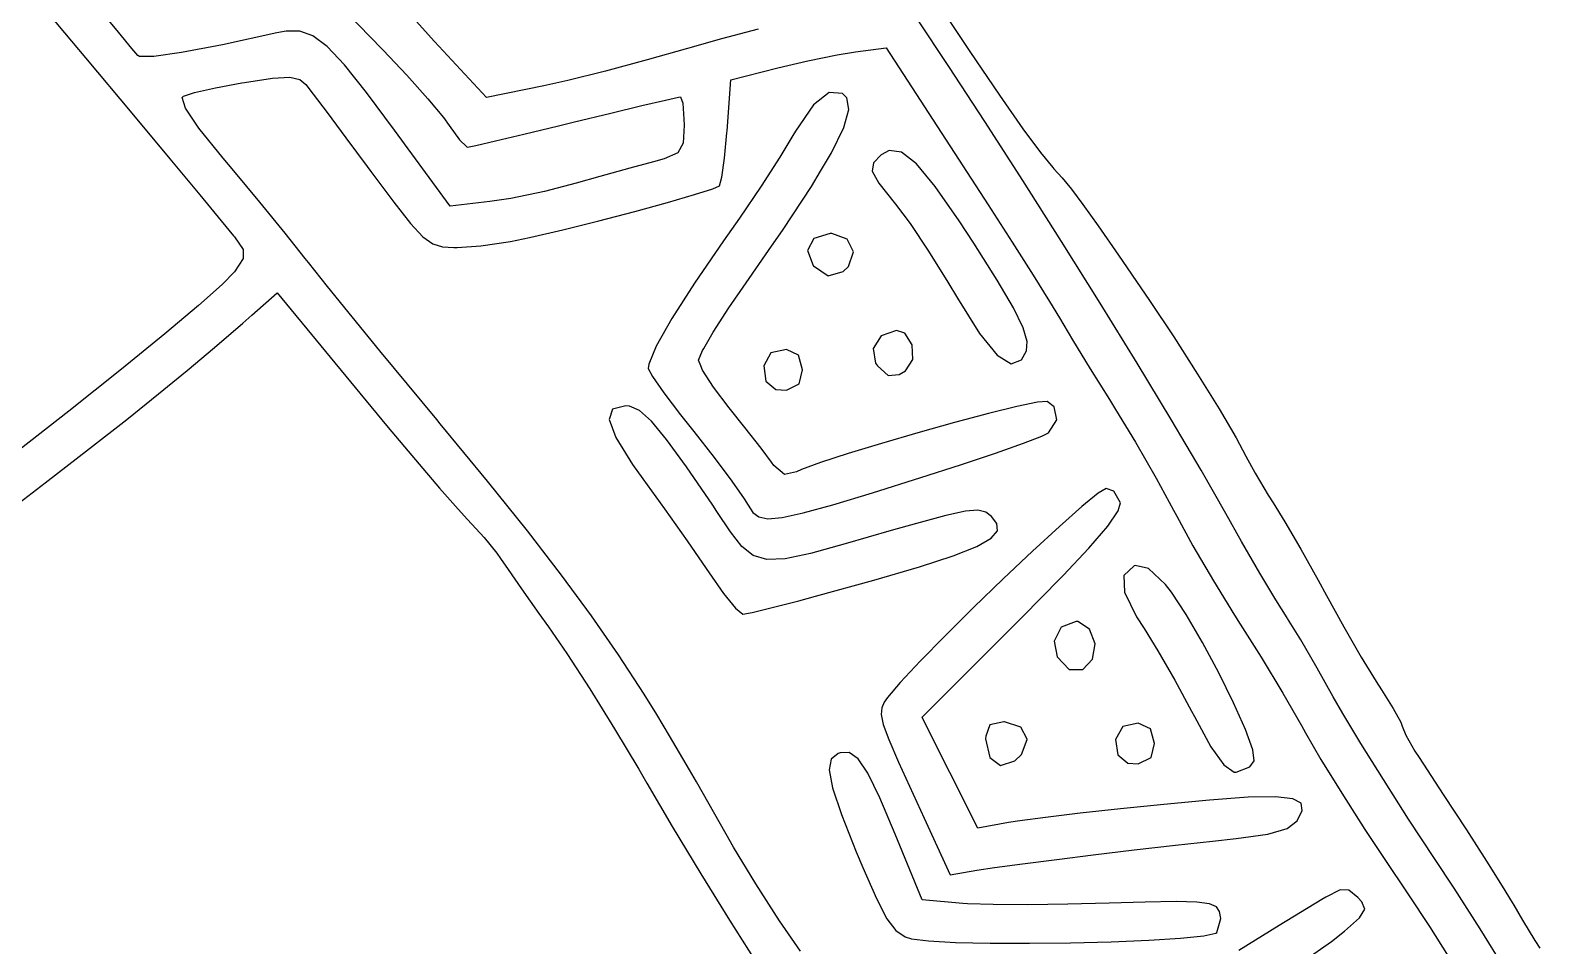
# Model space of a CAD drawing. Header units: inches. Extents: x -2.16 to 7.19, y -6.87 to -1.22.
# Drawn here: x 1.267 to 1.793, y -5.564 to -5.246 of the extents above; entities that cross this region are included whole.
import ezdxf

# ---------------------------------------------------------------- set-up
doc = ezdxf.new("R2010")
doc.units = ezdxf.units.IN
doc.header["$MEASUREMENT"] = 0
doc.layers.add('Front', color=13, linetype='CONTINUOUS', true_color=0xc83434)

msp = doc.modelspace()

# ---------------------------------------------------------------- linework, layer by layer
at = {"layer": 'Front', "linetype": 'CONTINUOUS'}
for p, q in [((1.26771, -5.23315), (1.28642, -5.25553)), ((1.58144, -5.23405), (1.59422, -5.25326)), ((1.29783, -5.24652), (1.29117, -5.23842)), ((1.37869, -5.24107), (1.38508, -5.24785)), ((1.40793, -5.24982), (1.40049, -5.2416)), ((1.58696, -5.25853), (1.57566, -5.24163)), ((1.30251, -5.25219), (1.29783, -5.24652)), ((1.35296, -5.24684), (1.3341, -5.25094)), ((1.3562, -5.24623), (1.35296, -5.24684)), ((1.36099, -5.24621), (1.3562, -5.24623)), ((1.36557, -5.24783), (1.36099, -5.24621)), ((1.37056, -5.25159), (1.36557, -5.24783)), ((1.38508, -5.24785), (1.38997, -5.25285)), ((1.42604, -5.26934), (1.40793, -5.24982)), ((1.50782, -5.2489), (1.49592, -5.25227)), ((1.52058, -5.24555), (1.50782, -5.2489)), ((1.28642, -5.25553), (1.30248, -5.27475)), ((1.30461, -5.25471), (1.30251, -5.25219)), ((1.30519, -5.25501), (1.30461, -5.25471)), ((1.31015, -5.25503), (1.30519, -5.25501)), ((1.31981, -5.25367), (1.31015, -5.25503)), ((1.3341, -5.25094), (1.31981, -5.25367)), ((1.37655, -5.25798), (1.37056, -5.25159)), ((1.38997, -5.25285), (1.39821, -5.26151)), ((1.49592, -5.25227), (1.48197, -5.25622)), ((1.53785, -5.25653), (1.54809, -5.25446)), ((1.54809, -5.25446), (1.55446, -5.2534)), ((1.55446, -5.2534), (1.56507, -5.25198)), ((1.56507, -5.25198), (1.59179, -5.29302)), ((1.59422, -5.25326), (1.60456, -5.26852)), ((1.38416, -5.26752), (1.37655, -5.25798)), ((1.46747, -5.26008), (1.4543, -5.26335)), ((1.48197, -5.25622), (1.46747, -5.26008)), ((1.511, -5.26309), (1.52743, -5.25896)), ((1.52743, -5.25896), (1.53785, -5.25653)), ((1.59944, -5.27759), (1.58696, -5.25853)), ((1.32429, -5.26757), (1.33158, -5.26595)), ((1.33158, -5.26595), (1.34081, -5.26424)), ((1.34081, -5.26424), (1.34179, -5.26408)), ((1.34179, -5.26408), (1.35148, -5.26262)), ((1.35148, -5.26262), (1.35748, -5.26225)), ((1.35748, -5.26225), (1.36097, -5.26299)), ((1.36097, -5.26299), (1.36304, -5.26475)), ((1.36304, -5.26475), (1.3656, -5.26809)), ((1.39821, -5.26151), (1.40557, -5.26972)), ((1.44594, -5.26523), (1.42604, -5.26934)), ((1.4543, -5.26335), (1.44594, -5.26523)), ((1.50975, -5.28087), (1.511, -5.26309)), ((1.32002, -5.26928), (1.32044, -5.26877)), ((1.32114, -5.27299), (1.32002, -5.26928)), ((1.32044, -5.26877), (1.32429, -5.26757)), ((1.3656, -5.26809), (1.37046, -5.27456)), ((1.39397, -5.28069), (1.38416, -5.26752)), ((1.40557, -5.26972), (1.41102, -5.27629)), ((1.48011, -5.2721), (1.48826, -5.27018)), ((1.48826, -5.27018), (1.49284, -5.26916)), ((1.49284, -5.26916), (1.49349, -5.26905)), ((1.49349, -5.26905), (1.49428, -5.27127)), ((1.49428, -5.27127), (1.49472, -5.2768)), ((1.54526, -5.26754), (1.53981, -5.27185)), ((1.54998, -5.26794), (1.54526, -5.26754)), ((1.55144, -5.26941), (1.54998, -5.26794)), ((1.55208, -5.27344), (1.55144, -5.26941)), ((1.60456, -5.26852), (1.61269, -5.28014)), ((1.30248, -5.27475), (1.31577, -5.29068)), ((1.32588, -5.28001), (1.32114, -5.27299)), ((1.37046, -5.27456), (1.37698, -5.28327)), ((1.41102, -5.27629), (1.41295, -5.27898)), ((1.45661, -5.27779), (1.46926, -5.2747)), ((1.46926, -5.2747), (1.48011, -5.2721)), ((1.53981, -5.27185), (1.53352, -5.28096)), ((1.55034, -5.27971), (1.55208, -5.27344)), ((1.33426, -5.29036), (1.32588, -5.28001)), ((1.41335, -5.30711), (1.39397, -5.28069)), ((1.41295, -5.27898), (1.41653, -5.28398)), ((1.43898, -5.28207), (1.45102, -5.27916)), ((1.45102, -5.27916), (1.45661, -5.27779)), ((1.49475, -5.27895), (1.49444, -5.28519)), ((1.49472, -5.2768), (1.49475, -5.27895)), ((1.50888, -5.29041), (1.5097, -5.28156)), ((1.5097, -5.28156), (1.50975, -5.28087)), ((1.53352, -5.28096), (1.53264, -5.2825)), ((1.54607, -5.28857), (1.55034, -5.27971)), ((1.61266, -5.29811), (1.59944, -5.27759)), ((1.61269, -5.28014), (1.61881, -5.28841)), ((1.37698, -5.28327), (1.38449, -5.29335)), ((1.41653, -5.28398), (1.41912, -5.28648)), ((1.41912, -5.28648), (1.41937, -5.28654)), ((1.41937, -5.28654), (1.42226, -5.28597)), ((1.42226, -5.28597), (1.42909, -5.28441)), ((1.42909, -5.28441), (1.43898, -5.28207)), ((1.49444, -5.28519), (1.49258, -5.28854)), ((1.53264, -5.2825), (1.52807, -5.29004)), ((1.31577, -5.29068), (1.32618, -5.3032)), ((1.33797, -5.29477), (1.33426, -5.29036)), ((1.48413, -5.29162), (1.47589, -5.29385)), ((1.48785, -5.29061), (1.48413, -5.29162)), ((1.49258, -5.28854), (1.48785, -5.29061)), ((1.50794, -5.29704), (1.50888, -5.29041)), ((1.52807, -5.29004), (1.52155, -5.30012)), ((1.5423, -5.2949), (1.54607, -5.28857)), ((1.56066, -5.29197), (1.56029, -5.2949)), ((1.56334, -5.28918), (1.56066, -5.29197)), ((1.56616, -5.28768), (1.56334, -5.28918)), ((1.57046, -5.28831), (1.56616, -5.28768)), ((1.57567, -5.29237), (1.57046, -5.28831)), ((1.58222, -5.3002), (1.57567, -5.29237)), ((1.61881, -5.28841), (1.62313, -5.29363)), ((1.34708, -5.30573), (1.33797, -5.29477)), ((1.38449, -5.29335), (1.38572, -5.29501)), ((1.38572, -5.29501), (1.39376, -5.30576)), ((1.46545, -5.29678), (1.45725, -5.29913)), ((1.47589, -5.29385), (1.46545, -5.29678)), ((1.50708, -5.30006), (1.50794, -5.29704)), ((1.53909, -5.30031), (1.5423, -5.2949)), ((1.56029, -5.2949), (1.5626, -5.29914)), ((1.59179, -5.29302), (1.6006, -5.30662)), ((1.62313, -5.29363), (1.62352, -5.29405)), ((1.62352, -5.29405), (1.6264, -5.29724)), ((1.6264, -5.29724), (1.62961, -5.30118)), ((1.44614, -5.30198), (1.43442, -5.30438)), ((1.45725, -5.29913), (1.44614, -5.30198)), ((1.49838, -5.30309), (1.50475, -5.30106)), ((1.50475, -5.30106), (1.50708, -5.30006)), ((1.52155, -5.30012), (1.51403, -5.31127)), ((1.52925, -5.31526), (1.53909, -5.30031)), ((1.5626, -5.29914), (1.56791, -5.30583)), ((1.59053, -5.31218), (1.58222, -5.3002)), ((1.62619, -5.31942), (1.61266, -5.29811)), ((1.62961, -5.30118), (1.63362, -5.30654)), ((1.32618, -5.3032), (1.3336, -5.31216)), ((1.35588, -5.31651), (1.34708, -5.30573)), ((1.39376, -5.30576), (1.39954, -5.31312)), ((1.42718, -5.30549), (1.41335, -5.30711)), ((1.43442, -5.30438), (1.42718, -5.30549)), ((1.47758, -5.3089), (1.48899, -5.30579)), ((1.48899, -5.30579), (1.49838, -5.30309)), ((1.56791, -5.30583), (1.56838, -5.3064)), ((1.56838, -5.3064), (1.57345, -5.31317)), ((1.6006, -5.30662), (1.60895, -5.31962)), ((1.63362, -5.30654), (1.63892, -5.31398)), ((1.3336, -5.31216), (1.33794, -5.31744)), ((1.39954, -5.31312), (1.4038, -5.31774)), ((1.4526, -5.31529), (1.46512, -5.31216)), ((1.46512, -5.31216), (1.47758, -5.3089)), ((1.51403, -5.31127), (1.50853, -5.31915)), ((1.57345, -5.31317), (1.57989, -5.32275)), ((1.5956, -5.31992), (1.59053, -5.31218)), ((1.33794, -5.31744), (1.33823, -5.3178)), ((1.33823, -5.3178), (1.34132, -5.32214)), ((1.36289, -5.3253), (1.35588, -5.31651)), ((1.4038, -5.31774), (1.40726, -5.32025)), ((1.43437, -5.31936), (1.441, -5.31803)), ((1.441, -5.31803), (1.4526, -5.31529)), ((1.52419, -5.32253), (1.52925, -5.31526)), ((1.54, -5.31829), (1.53777, -5.32253)), ((1.54566, -5.31655), (1.54, -5.31829)), ((1.54618, -5.31656), (1.54566, -5.31655)), ((1.55154, -5.3186), (1.54618, -5.31656)), ((1.55377, -5.323), (1.55154, -5.3186)), ((1.63892, -5.31398), (1.64599, -5.32415)), ((1.34132, -5.32214), (1.3413, -5.32534)), ((1.40726, -5.32025), (1.41063, -5.32129)), ((1.41063, -5.32129), (1.41465, -5.3215)), ((1.41465, -5.3215), (1.41572, -5.3215)), ((1.41572, -5.3215), (1.42403, -5.32088)), ((1.42403, -5.32088), (1.43437, -5.31936)), ((1.50853, -5.31915), (1.49841, -5.33386)), ((1.51638, -5.33375), (1.52419, -5.32253)), ((1.53777, -5.32253), (1.53974, -5.32778)), ((1.55199, -5.32811), (1.55377, -5.323)), ((1.57989, -5.32275), (1.58665, -5.33356)), ((1.60377, -5.33279), (1.5956, -5.31992)), ((1.60895, -5.31962), (1.61626, -5.33111)), ((1.63961, -5.34084), (1.62619, -5.31942)), ((1.3413, -5.32534), (1.33823, -5.32989)), ((1.36403, -5.32675), (1.36289, -5.3253)), ((1.37065, -5.33502), (1.36403, -5.32675)), ((1.53974, -5.32778), (1.53978, -5.32783)), ((1.53978, -5.32783), (1.54496, -5.33128)), ((1.5502, -5.32986), (1.55199, -5.32811)), ((1.64599, -5.32415), (1.6553, -5.33771)), ((1.33391, -5.3344), (1.32577, -5.34168)), ((1.33823, -5.32989), (1.33391, -5.3344)), ((1.49841, -5.33386), (1.49051, -5.34623)), ((1.5104, -5.34241), (1.51638, -5.33375)), ((1.54496, -5.33128), (1.5502, -5.32986)), ((1.58665, -5.33356), (1.58994, -5.33914)), ((1.60941, -5.34243), (1.60377, -5.33279)), ((1.61626, -5.33111), (1.62196, -5.34021)), ((1.34427, -5.34503), (1.35315, -5.33726)), ((1.35315, -5.33726), (1.38183, -5.37212)), ((1.37926, -5.34564), (1.37065, -5.33502)), ((1.58994, -5.33914), (1.59757, -5.35135)), ((1.6553, -5.33771), (1.6568, -5.33992)), ((1.32577, -5.34168), (1.31402, -5.35156)), ((1.50488, -5.35093), (1.5104, -5.34241)), ((1.61281, -5.34938), (1.60941, -5.34243)), ((1.62196, -5.34021), (1.62544, -5.34593)), ((1.65247, -5.3617), (1.63961, -5.34084)), ((1.6568, -5.33992), (1.66525, -5.35256)), ((1.33131, -5.35624), (1.34114, -5.34776)), ((1.34114, -5.34776), (1.34427, -5.34503)), ((1.38888, -5.35739), (1.37926, -5.34564)), ((1.49051, -5.34623), (1.48511, -5.3558)), ((1.61425, -5.35418), (1.61281, -5.34938)), ((1.62544, -5.34593), (1.63003, -5.35361)), ((1.31402, -5.35156), (1.29888, -5.36386)), ((1.50159, -5.35656), (1.50488, -5.35093)), ((1.56333, -5.35216), (1.56056, -5.35656)), ((1.56878, -5.3503), (1.56333, -5.35216)), ((1.57162, -5.35133), (1.56878, -5.3503)), ((1.57414, -5.35537), (1.57162, -5.35133)), ((1.57437, -5.36045), (1.57414, -5.35537)), ((1.59757, -5.35135), (1.60374, -5.35893)), ((1.61402, -5.35737), (1.61425, -5.35418)), ((1.63003, -5.35361), (1.63619, -5.36371)), ((1.66525, -5.35256), (1.67356, -5.3655)), ((1.32177, -5.36428), (1.33131, -5.35624)), ((1.39398, -5.36356), (1.38888, -5.35739)), ((1.48511, -5.3558), (1.48247, -5.36212)), ((1.49975, -5.36066), (1.50113, -5.35733)), ((1.50055, -5.3626), (1.49975, -5.36066)), ((1.50113, -5.35733), (1.50159, -5.35656)), ((1.52503, -5.35816), (1.52251, -5.3626)), ((1.53037, -5.357), (1.52503, -5.35816)), ((1.53463, -5.3589), (1.53037, -5.357)), ((1.536, -5.36405), (1.53463, -5.3589)), ((1.56056, -5.35656), (1.56145, -5.36171)), ((1.57185, -5.36435), (1.57437, -5.36045)), ((1.60374, -5.35893), (1.60859, -5.36197)), ((1.60859, -5.36197), (1.61223, -5.36057)), ((1.61223, -5.36057), (1.61402, -5.35737)), ((1.29888, -5.36386), (1.28058, -5.37841)), ((1.31182, -5.37243), (1.32177, -5.36428)), ((1.39852, -5.36905), (1.39398, -5.36356)), ((1.48247, -5.36212), (1.48225, -5.36356)), ((1.48225, -5.36356), (1.48373, -5.36633)), ((1.50118, -5.36412), (1.50055, -5.3626)), ((1.50504, -5.37012), (1.50118, -5.36412)), ((1.52251, -5.3626), (1.52323, -5.36797)), ((1.53484, -5.36894), (1.536, -5.36405)), ((1.56145, -5.36171), (1.56208, -5.36259)), ((1.56208, -5.36259), (1.56588, -5.36606)), ((1.56588, -5.36606), (1.56967, -5.36561)), ((1.56967, -5.36561), (1.57185, -5.36435)), ((1.63619, -5.36371), (1.64283, -5.37441)), ((1.66435, -5.3813), (1.65247, -5.3617)), ((1.67356, -5.3655), (1.68102, -5.37759)), ((1.40866, -5.38128), (1.39852, -5.36905)), ((1.48373, -5.36633), (1.48771, -5.37202)), ((1.51048, -5.37728), (1.50504, -5.37012)), ((1.52323, -5.36797), (1.52673, -5.37091)), ((1.52673, -5.37091), (1.53037, -5.3711)), ((1.53037, -5.3711), (1.53484, -5.36894)), ((1.30074, -5.38128), (1.31182, -5.37243)), ((1.38183, -5.37212), (1.39175, -5.3841)), ((1.48771, -5.37202), (1.49352, -5.37972)), ((1.6178, -5.37528), (1.61067, -5.37678)), ((1.62113, -5.375), (1.6178, -5.37528)), ((1.62366, -5.37692), (1.62113, -5.375)), ((1.64283, -5.37441), (1.64495, -5.3778)), ((1.28058, -5.37841), (1.25931, -5.39504)), ((1.2878, -5.3914), (1.30074, -5.38128)), ((1.40989, -5.38277), (1.40866, -5.38128)), ((1.46989, -5.37768), (1.46873, -5.38128)), ((1.46873, -5.38128), (1.47103, -5.38762)), ((1.47445, -5.37655), (1.46989, -5.37768)), ((1.47581, -5.37668), (1.47445, -5.37655)), ((1.47923, -5.37821), (1.47581, -5.37668)), ((1.48337, -5.38189), (1.47923, -5.37821)), ((1.49352, -5.37972), (1.49811, -5.38553)), ((1.51597, -5.38412), (1.51048, -5.37728)), ((1.6007, -5.37924), (1.58887, -5.38238)), ((1.61067, -5.37678), (1.6007, -5.37924)), ((1.62163, -5.38598), (1.6245, -5.38143)), ((1.6245, -5.38143), (1.62366, -5.37692)), ((1.64495, -5.3778), (1.65192, -5.38926)), ((1.67481, -5.39898), (1.66435, -5.3813)), ((1.68102, -5.37759), (1.68694, -5.3877)), ((1.39175, -5.3841), (1.40126, -5.39539)), ((1.42629, -5.40276), (1.40989, -5.38277)), ((1.48869, -5.38824), (1.48337, -5.38189)), ((1.49811, -5.38553), (1.5052, -5.39457)), ((1.52155, -5.39127), (1.51597, -5.38412)), ((1.57614, -5.38593), (1.56348, -5.38962)), ((1.58887, -5.38238), (1.57614, -5.38593)), ((1.61937, -5.38709), (1.62163, -5.38598)), ((1.2723, -5.40337), (1.2878, -5.3914)), ((1.47103, -5.38762), (1.47687, -5.397)), ((1.49566, -5.39781), (1.48869, -5.38824)), ((1.52524, -5.39621), (1.52155, -5.39127)), ((1.56348, -5.38962), (1.55186, -5.39317)), ((1.60314, -5.39303), (1.61289, -5.38959)), ((1.61289, -5.38959), (1.61937, -5.38709)), ((1.65192, -5.38926), (1.65912, -5.4017)), ((1.68694, -5.3877), (1.6903, -5.39405)), ((1.40126, -5.39539), (1.40962, -5.40516)), ((1.47687, -5.397), (1.48042, -5.40195)), ((1.5052, -5.39457), (1.51136, -5.40276)), ((1.52605, -5.39733), (1.52524, -5.39621)), ((1.52975, -5.40041), (1.52605, -5.39733)), ((1.54224, -5.39631), (1.53561, -5.39877)), ((1.55186, -5.39317), (1.54224, -5.39631)), ((1.57725, -5.40151), (1.59098, -5.3971)), ((1.59098, -5.3971), (1.60314, -5.39303)), ((1.6903, -5.39405), (1.69354, -5.40003)), ((1.4402, -5.4201), (1.42629, -5.40276)), ((1.48042, -5.40195), (1.488, -5.41242)), ((1.50475, -5.41112), (1.49566, -5.39781)), ((1.51136, -5.40276), (1.5157, -5.40894)), ((1.53389, -5.39955), (1.52975, -5.40041)), ((1.53561, -5.39877), (1.53389, -5.39955)), ((1.56039, -5.40678), (1.57725, -5.40151)), ((1.65912, -5.4017), (1.6652, -5.41281)), ((1.68343, -5.41405), (1.67481, -5.39898)), ((1.69354, -5.40003), (1.6981, -5.40759)), ((1.2535, -5.41776), (1.2723, -5.40337)), ((1.40962, -5.40516), (1.41611, -5.41256)), ((1.54653, -5.41098), (1.56039, -5.40678)), ((1.63891, -5.40698), (1.63325, -5.4116)), ((1.64175, -5.4053), (1.63891, -5.40698)), ((1.64433, -5.40621), (1.64175, -5.4053)), ((1.6467, -5.4103), (1.64433, -5.40621)), ((1.6981, -5.40759), (1.69984, -5.4103)), ((1.41611, -5.41256), (1.41941, -5.41614)), ((1.488, -5.41242), (1.49583, -5.4235)), ((1.50619, -5.41328), (1.50475, -5.41112)), ((1.51093, -5.4204), (1.50619, -5.41328)), ((1.5157, -5.40894), (1.51708, -5.41117)), ((1.51708, -5.41117), (1.51865, -5.41362)), ((1.53625, -5.41382), (1.54653, -5.41098)), ((1.59269, -5.41322), (1.58585, -5.41471)), ((1.59705, -5.41286), (1.59269, -5.41322)), ((1.59981, -5.41351), (1.59705, -5.41286)), ((1.63325, -5.4116), (1.62542, -5.41853)), ((1.6423, -5.41837), (1.64587, -5.41314)), ((1.64587, -5.41314), (1.6467, -5.4103)), ((1.6652, -5.41281), (1.66632, -5.41497)), ((1.69984, -5.4103), (1.70394, -5.41697)), ((1.41941, -5.41614), (1.42514, -5.42236)), ((1.51865, -5.41362), (1.52074, -5.41521)), ((1.52074, -5.41521), (1.52397, -5.41584)), ((1.52397, -5.41584), (1.52893, -5.41541)), ((1.52893, -5.41541), (1.53625, -5.41382)), ((1.57566, -5.41746), (1.56692, -5.41995)), ((1.58585, -5.41471), (1.57566, -5.41746)), ((1.60183, -5.41505), (1.59981, -5.41351)), ((1.60366, -5.41745), (1.60183, -5.41505)), ((1.60386, -5.42003), (1.60366, -5.41745)), ((1.62542, -5.41853), (1.61608, -5.42712)), ((1.63571, -5.42609), (1.6423, -5.41837)), ((1.66632, -5.41497), (1.67193, -5.42528)), ((1.68889, -5.42371), (1.68343, -5.41405)), ((1.70394, -5.41697), (1.70947, -5.42647)), ((1.42514, -5.42236), (1.4296, -5.42777)), ((1.45212, -5.43548), (1.4402, -5.4201)), ((1.49583, -5.4235), (1.50241, -5.43311)), ((1.51488, -5.42549), (1.51093, -5.4204)), ((1.56692, -5.41995), (1.55083, -5.4246)), ((1.59669, -5.42549), (1.60167, -5.42265)), ((1.60167, -5.42265), (1.60386, -5.42003)), ((1.69525, -5.43473), (1.68889, -5.42371)), ((1.4296, -5.42777), (1.43091, -5.42965)), ((1.51883, -5.42868), (1.51488, -5.42549)), ((1.52359, -5.43007), (1.51883, -5.42868)), ((1.53879, -5.42791), (1.52998, -5.42977)), ((1.55083, -5.4246), (1.53879, -5.42791)), ((1.57668, -5.43258), (1.5885, -5.42874)), ((1.5885, -5.42874), (1.59669, -5.42549)), ((1.61608, -5.42712), (1.6059, -5.43675)), ((1.62678, -5.43558), (1.63571, -5.42609)), ((1.67193, -5.42528), (1.67906, -5.4375)), ((1.70947, -5.42647), (1.7155, -5.43723)), ((1.43091, -5.42965), (1.43347, -5.43352)), ((1.43347, -5.43352), (1.43818, -5.44027)), ((1.50241, -5.43311), (1.50345, -5.43467)), ((1.52998, -5.42977), (1.52359, -5.43007)), ((1.56082, -5.43721), (1.57668, -5.43258)), ((1.65144, -5.43228), (1.64787, -5.43558)), ((1.6518, -5.43216), (1.65144, -5.43228)), ((1.65646, -5.43317), (1.6518, -5.43216)), ((1.66233, -5.43872), (1.65646, -5.43317)), ((1.46254, -5.44959), (1.45212, -5.43548)), ((1.50345, -5.43467), (1.50851, -5.44186)), ((1.54051, -5.44281), (1.56082, -5.43721)), ((1.6059, -5.43675), (1.59554, -5.44676)), ((1.61251, -5.45008), (1.62586, -5.43656)), ((1.62586, -5.43656), (1.62678, -5.43558)), ((1.64787, -5.43558), (1.64814, -5.4414)), ((1.66441, -5.4414), (1.66233, -5.43872)), ((1.67906, -5.4375), (1.6864, -5.44941)), ((1.70079, -5.44404), (1.69525, -5.43473)), ((1.7155, -5.43723), (1.7184, -5.44253)), ((1.43818, -5.44027), (1.44423, -5.44876)), ((1.50851, -5.44186), (1.51273, -5.44701)), ((1.52542, -5.44677), (1.53477, -5.44435)), ((1.53477, -5.44435), (1.54051, -5.44281)), ((1.64814, -5.4414), (1.65229, -5.44999)), ((1.66955, -5.44918), (1.66441, -5.4414)), ((1.70471, -5.4503), (1.70079, -5.44404)), ((1.7184, -5.44253), (1.72443, -5.45343)), ((1.44423, -5.44876), (1.44759, -5.4534)), ((1.47196, -5.46314), (1.46254, -5.44959)), ((1.51273, -5.44701), (1.51521, -5.44905)), ((1.51521, -5.44905), (1.51524, -5.44905)), ((1.51524, -5.44905), (1.51852, -5.44843)), ((1.51852, -5.44843), (1.52542, -5.44677)), ((1.59554, -5.44676), (1.58567, -5.45653)), ((1.60412, -5.45845), (1.61251, -5.45008)), ((1.65229, -5.44999), (1.65491, -5.45405)), ((1.67521, -5.45887), (1.66955, -5.44918)), ((1.6864, -5.44941), (1.68837, -5.45247)), ((1.44759, -5.4534), (1.454, -5.46271)), ((1.62603, -5.45357), (1.62361, -5.45845)), ((1.63122, -5.45155), (1.62603, -5.45357)), ((1.63191, -5.4516), (1.63122, -5.45155)), ((1.63589, -5.45423), (1.63191, -5.4516)), ((1.63787, -5.45932), (1.63589, -5.45423)), ((1.65491, -5.45405), (1.65976, -5.4618)), ((1.68837, -5.45247), (1.69565, -5.46397)), ((1.70489, -5.45057), (1.70471, -5.4503)), ((1.70952, -5.45803), (1.70489, -5.45057)), ((1.72443, -5.45343), (1.73052, -5.46396)), ((1.58567, -5.45653), (1.57694, -5.46541)), ((1.57761, -5.48487), (1.60412, -5.45845)), ((1.62361, -5.45845), (1.62467, -5.46389)), ((1.63692, -5.46474), (1.63787, -5.45932)), ((1.68089, -5.46945), (1.67521, -5.45887)), ((1.71522, -5.46778), (1.70952, -5.45803)), ((1.454, -5.46271), (1.46196, -5.475)), ((1.48086, -5.47682), (1.47196, -5.46314)), ((1.57694, -5.46541), (1.57002, -5.47278)), ((1.62467, -5.46389), (1.62889, -5.46833)), ((1.63357, -5.46826), (1.63692, -5.46474)), ((1.65976, -5.4618), (1.66566, -5.47205)), ((1.69565, -5.46397), (1.70322, -5.47648)), ((1.73052, -5.46396), (1.73569, -5.47249)), ((1.62889, -5.46833), (1.63357, -5.46826)), ((1.68605, -5.47989), (1.68089, -5.46945)), ((1.72078, -5.4778), (1.71522, -5.46778)), ((1.46196, -5.475), (1.4706, -5.4889)), ((1.57002, -5.47278), (1.56558, -5.47798)), ((1.66566, -5.47205), (1.67146, -5.48281)), ((1.73569, -5.47249), (1.73758, -5.47539)), ((1.73758, -5.47539), (1.74168, -5.48183)), ((1.48525, -5.48398), (1.48086, -5.47682)), ((1.56358, -5.48163), (1.56338, -5.48398)), ((1.56447, -5.47962), (1.56358, -5.48163)), ((1.56558, -5.47798), (1.56447, -5.47962)), ((1.69018, -5.48916), (1.68605, -5.47989)), ((1.70322, -5.47648), (1.70973, -5.48773)), ((1.72409, -5.48362), (1.72078, -5.4778)), ((1.48974, -5.49132), (1.48525, -5.48398)), ((1.56338, -5.48398), (1.56411, -5.48741)), ((1.58139, -5.49238), (1.57761, -5.48487)), ((1.60608, -5.48655), (1.60125, -5.48758)), ((1.60636, -5.48655), (1.60608, -5.48655)), ((1.61204, -5.48836), (1.60636, -5.48655)), ((1.67146, -5.48281), (1.67242, -5.48467)), ((1.67242, -5.48467), (1.6782, -5.4952)), ((1.73035, -5.49401), (1.72409, -5.48362)), ((1.74168, -5.48183), (1.74428, -5.4866)), ((1.74428, -5.4866), (1.74475, -5.48803)), ((1.4706, -5.4889), (1.47906, -5.50301)), ((1.4967, -5.50323), (1.48974, -5.49132)), ((1.56411, -5.48741), (1.56604, -5.49267)), ((1.59977, -5.49153), (1.59975, -5.49238)), ((1.60125, -5.48758), (1.59977, -5.49153)), ((1.61425, -5.49259), (1.61204, -5.48836)), ((1.64753, -5.48816), (1.64501, -5.4926)), ((1.65287, -5.487), (1.64753, -5.48816)), ((1.65713, -5.4889), (1.65287, -5.487)), ((1.6585, -5.49405), (1.65713, -5.4889)), ((1.69276, -5.49621), (1.69018, -5.48916)), ((1.70973, -5.48773), (1.71115, -5.4903)), ((1.71115, -5.4903), (1.71651, -5.49959)), ((1.74475, -5.48803), (1.74603, -5.49119)), ((1.74603, -5.49119), (1.74921, -5.49671)), ((1.54909, -5.49725), (1.54839, -5.49749)), ((1.55226, -5.49717), (1.54909, -5.49725)), ((1.55534, -5.49935), (1.55226, -5.49717)), ((1.56604, -5.49267), (1.56941, -5.50052)), ((1.58731, -5.50416), (1.58139, -5.49238)), ((1.59975, -5.49238), (1.60124, -5.49895)), ((1.61223, -5.49783), (1.61425, -5.4926)), ((1.61425, -5.4926), (1.61425, -5.49259)), ((1.64501, -5.4926), (1.64573, -5.49797)), ((1.65734, -5.49894), (1.6585, -5.49405)), ((1.6782, -5.4952), (1.6827, -5.50147)), ((1.69326, -5.50003), (1.69276, -5.49621)), ((1.73822, -5.5066), (1.73035, -5.49401)), ((1.74921, -5.49671), (1.75063, -5.49891)), ((1.54601, -5.49944), (1.54531, -5.50323)), ((1.54839, -5.49749), (1.54601, -5.49944)), ((1.55874, -5.50441), (1.55534, -5.49935)), ((1.56941, -5.50052), (1.5745, -5.51171)), ((1.60124, -5.49895), (1.60497, -5.50169)), ((1.60497, -5.50169), (1.60987, -5.50012)), ((1.60987, -5.50012), (1.61223, -5.49783)), ((1.64573, -5.49797), (1.64923, -5.50091)), ((1.64923, -5.50091), (1.65287, -5.5011)), ((1.65287, -5.5011), (1.65734, -5.49894)), ((1.6827, -5.50147), (1.68628, -5.50396)), ((1.68701, -5.50405), (1.69171, -5.50217)), ((1.69171, -5.50217), (1.69326, -5.50003)), ((1.71651, -5.49959), (1.72372, -5.51136)), ((1.75063, -5.49891), (1.7591, -5.51177)), ((1.47906, -5.50301), (1.48184, -5.5078)), ((1.48184, -5.5078), (1.49068, -5.52286)), ((1.4991, -5.50735), (1.4967, -5.50323)), ((1.50943, -5.52559), (1.4991, -5.50735)), ((1.54531, -5.50323), (1.54644, -5.50947)), ((1.56292, -5.51297), (1.55874, -5.50441)), ((1.59701, -5.52345), (1.58731, -5.50416)), ((1.68628, -5.50396), (1.68701, -5.50405)), ((1.74702, -5.52031), (1.73822, -5.5066)), ((1.54644, -5.50947), (1.54952, -5.51875)), ((1.56831, -5.52563), (1.56292, -5.51297)), ((1.5745, -5.51171), (1.57832, -5.51999)), ((1.6912, -5.51276), (1.67768, -5.51373)), ((1.7007, -5.51257), (1.6912, -5.51276)), ((1.70666, -5.51325), (1.7007, -5.51257)), ((1.72372, -5.51136), (1.73178, -5.52398)), ((1.7591, -5.51177), (1.76711, -5.52408)), ((1.63265, -5.51831), (1.62058, -5.51973)), ((1.64676, -5.51677), (1.63265, -5.51831)), ((1.66181, -5.51522), (1.64676, -5.51677)), ((1.67768, -5.51373), (1.66181, -5.51522)), ((1.70957, -5.51483), (1.70666, -5.51325)), ((1.70818, -5.52099), (1.70991, -5.51739)), ((1.70991, -5.51739), (1.70957, -5.51483)), ((1.49068, -5.52286), (1.50062, -5.53937)), ((1.54952, -5.51875), (1.55467, -5.53169)), ((1.57832, -5.51999), (1.58741, -5.53968)), ((1.60776, -5.52149), (1.59701, -5.52345)), ((1.61163, -5.52089), (1.60776, -5.52149)), ((1.62058, -5.51973), (1.61163, -5.52089)), ((1.69799, -5.52564), (1.70479, -5.52367)), ((1.70479, -5.52367), (1.70818, -5.52099)), ((1.75606, -5.53405), (1.74702, -5.52031)), ((1.512, -5.53008), (1.50943, -5.52559)), ((1.57769, -5.54846), (1.56831, -5.52563)), ((1.66585, -5.52942), (1.67872, -5.528)), ((1.67872, -5.528), (1.68699, -5.52713)), ((1.68699, -5.52713), (1.69799, -5.52564)), ((1.73178, -5.52398), (1.73846, -5.53405)), ((1.76711, -5.52408), (1.77414, -5.535)), ((1.51976, -5.54291), (1.512, -5.53008)), ((1.55467, -5.53169), (1.55697, -5.53715)), ((1.62454, -5.53435), (1.63725, -5.53277)), ((1.63725, -5.53277), (1.65142, -5.53108)), ((1.65142, -5.53108), (1.66585, -5.52942)), ((1.73846, -5.53405), (1.74696, -5.54667)), ((1.76282, -5.54432), (1.75606, -5.53405)), ((1.50062, -5.53937), (1.51055, -5.55551)), ((1.55697, -5.53715), (1.56174, -5.54797)), ((1.58741, -5.53968), (1.59671, -5.53812)), ((1.59671, -5.53812), (1.60282, -5.53721)), ((1.60282, -5.53721), (1.61254, -5.5359)), ((1.61254, -5.5359), (1.62454, -5.53435)), ((1.77414, -5.535), (1.77964, -5.54369)), ((1.52801, -5.55571), (1.51976, -5.54291)), ((1.77195, -5.55857), (1.76282, -5.54432)), ((1.77964, -5.54369), (1.78307, -5.54931)), ((1.56174, -5.54797), (1.56538, -5.55499)), ((1.59185, -5.54967), (1.57769, -5.54846)), ((1.59348, -5.54979), (1.59185, -5.54967)), ((1.60232, -5.55008), (1.59348, -5.54979)), ((1.62837, -5.54998), (1.61441, -5.55014)), ((1.64282, -5.5496), (1.62837, -5.54998)), ((1.65527, -5.54921), (1.64282, -5.5496)), ((1.66608, -5.54902), (1.65527, -5.54921)), ((1.67331, -5.5492), (1.66608, -5.54902)), ((1.67774, -5.54979), (1.67331, -5.5492)), ((1.68012, -5.55086), (1.67774, -5.54979)), ((1.71681, -5.54833), (1.7019, -5.55738)), ((1.71822, -5.54749), (1.71681, -5.54833)), ((1.72318, -5.54497), (1.71822, -5.54749)), ((1.72624, -5.54505), (1.72318, -5.54497)), ((1.72931, -5.54763), (1.72624, -5.54505)), ((1.73069, -5.54914), (1.72931, -5.54763)), ((1.73176, -5.55172), (1.73069, -5.54914)), ((1.74696, -5.54667), (1.75426, -5.55774)), ((1.78307, -5.54931), (1.78363, -5.5503)), ((1.56538, -5.55499), (1.56849, -5.55912)), ((1.61441, -5.55014), (1.60232, -5.55008)), ((1.68122, -5.55247), (1.68012, -5.55086)), ((1.68019, -5.55977), (1.68166, -5.55492)), ((1.68166, -5.55492), (1.68122, -5.55247)), ((1.72475, -5.55937), (1.72995, -5.55467)), ((1.72995, -5.55467), (1.73176, -5.55172)), ((1.78363, -5.5503), (1.78663, -5.55547)), ((1.51055, -5.55551), (1.51937, -5.56946)), ((1.53535, -5.56628), (1.52801, -5.55571)), ((1.56849, -5.55912), (1.57169, -5.56126)), ((1.67567, -5.56094), (1.67987, -5.56)), ((1.67987, -5.56), (1.68019, -5.55977)), ((1.7019, -5.55738), (1.68786, -5.56605)), ((1.72019, -5.56294), (1.72475, -5.55937)), ((1.75426, -5.55774), (1.7608, -5.56802)), ((1.78041, -5.57217), (1.77195, -5.55857)), ((1.78663, -5.55547), (1.79095, -5.56253)), ((1.57169, -5.56126), (1.57392, -5.56195)), ((1.57392, -5.56195), (1.57988, -5.56273)), ((1.57988, -5.56273), (1.58932, -5.56324)), ((1.58932, -5.56324), (1.60133, -5.5635)), ((1.60133, -5.5635), (1.61497, -5.56354)), ((1.61497, -5.56354), (1.62934, -5.56336)), ((1.62934, -5.56336), (1.64351, -5.563)), ((1.64351, -5.563), (1.65657, -5.56246)), ((1.65657, -5.56246), (1.66759, -5.56177)), ((1.66759, -5.56177), (1.67567, -5.56094)), ((1.71138, -5.56902), (1.72019, -5.56294)), ((1.79095, -5.56253), (1.79269, -5.5653))]:
    msp.add_line(p, q, dxfattribs=at)

doc.saveas('drawing.dxf')
